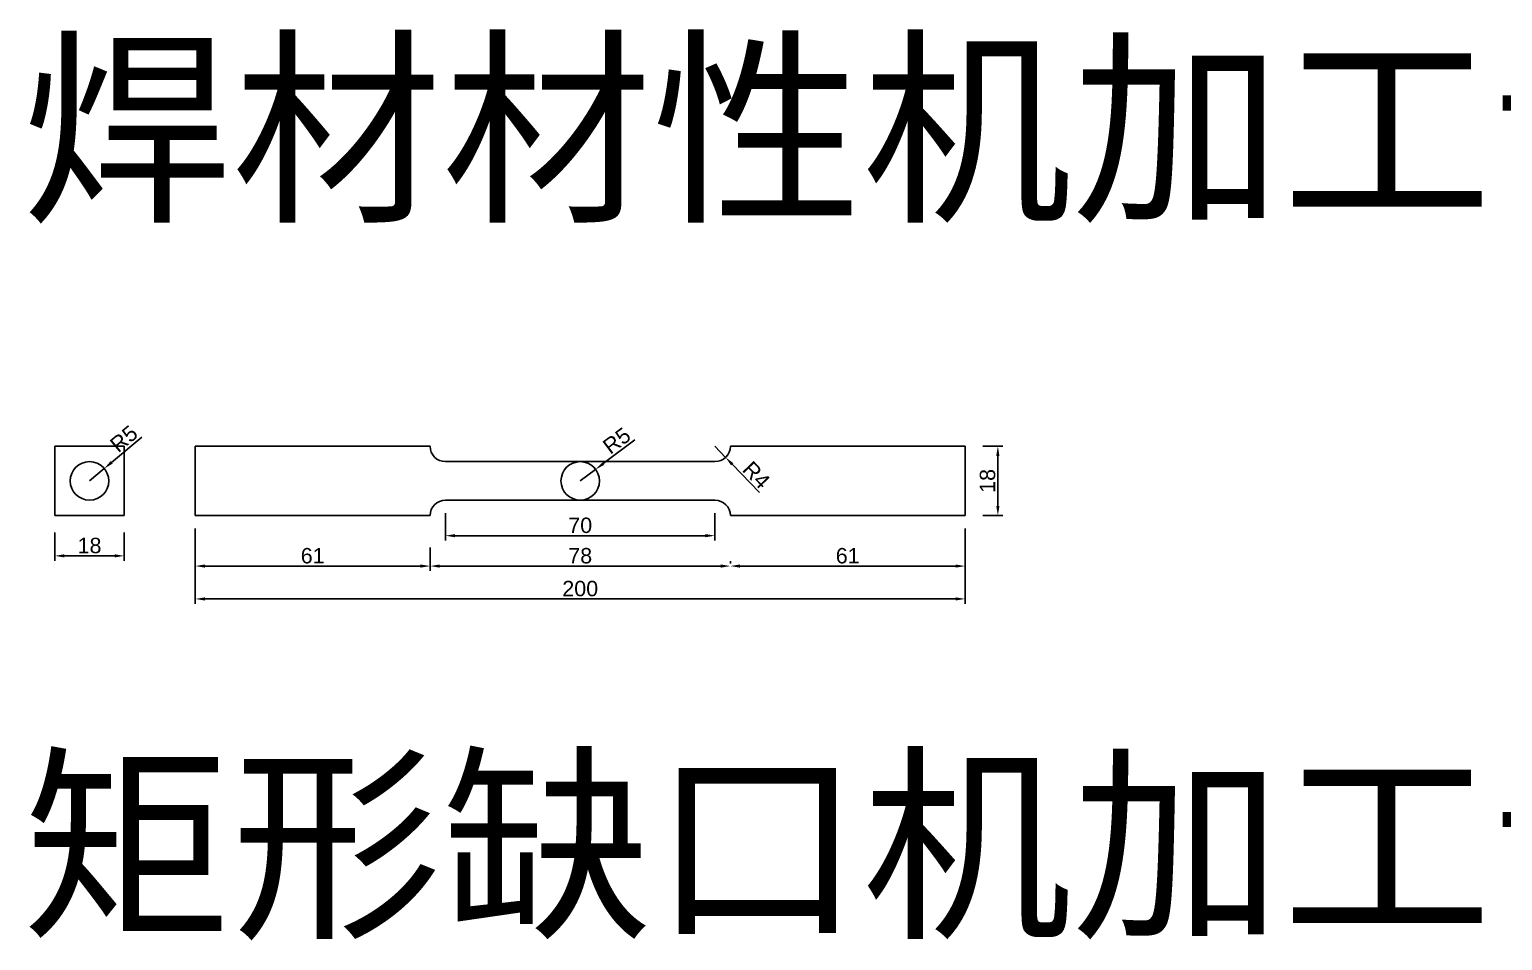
# Model space of a CAD drawing. Header units: millimetres. Extents: x 1508 to 21448, y 743 to 5053.
# Drawn here: x 8784 to 9166.7, y 2262.9 to 2499.5 of the extents above; entities that cross this region are included whole.
import ezdxf

# ---------------------------------------------------------------- set-up
doc = ezdxf.new("R2010")
doc.units = ezdxf.units.MM
doc.layers.add('标号', color=4, linetype='Continuous')
doc.styles.get("Standard").update_dxf_attribs({"font": 'arial.ttf'})
doc.dimstyles.new('ISO-25-old', dxfattribs={"dimtxt": 4, "dimasz": 2.5, "dimexe": 1.25, "dimexo": 0.625, "dimtad": 1, "dimtxsty": 'Standard', "dimcen": 2.5, "dimadec": 0, "dimazin": 0, "dimtfac": 1, "dimtmove": 0, "dimatfit": 3, "dimfxl": 1, "dimarcsym": 0})

# ---------------------------------------------------------------- blocks, each defined once
blk = doc.blocks.new('*D5')
at = {"color": 0, "lineweight": -2, "transparency": 16777216}
for p, q in [((8827.08, 2365.01), (8827.08, 2358.9)), ((8888.08, 2365.01), (8888.08, 2358.9)), ((8829.58, 2360.15), (8885.58, 2360.15))]:
    blk.add_line(p, q, dxfattribs=at)
at = {"color": 0, "transparency": 16777216}
for points in [[(8829.58, 2360.57), (8829.58, 2359.74), (8827.08, 2360.15)], [(8885.58, 2360.57), (8885.58, 2359.74), (8888.08, 2360.15)]]:
    blk.add_solid(points, dxfattribs=at)
at = {"layer": 'Defpoints', "color": 0, "transparency": 16777216}
for p in [(8827.08, 2365.64), (8888.08, 2365.64), (8888.08, 2360.15)]:
    blk.add_point(p, dxfattribs=at)
at = {"color": 0, "transparency": 16777216, "insert": (8857.58, 2362.82), "char_height": 4, "attachment_point": 5}
blk.add_mtext('61', dxfattribs=at)
blk = doc.blocks.new('*D6')
at = {"color": 0, "lineweight": -2, "transparency": 16777216}
for p, q in [((8888.08, 2360.78), (8888.08, 2361.4)), ((8966.08, 2360.78), (8966.08, 2361.4)), ((8890.58, 2360.15), (8963.58, 2360.15))]:
    blk.add_line(p, q, dxfattribs=at)
at = {"color": 0, "transparency": 16777216}
for points in [[(8890.58, 2360.57), (8890.58, 2359.74), (8888.08, 2360.15)], [(8963.58, 2360.57), (8963.58, 2359.74), (8966.08, 2360.15)]]:
    blk.add_solid(points, dxfattribs=at)
at = {"layer": 'Defpoints', "color": 0, "transparency": 16777216}
for p in [(8888.08, 2360.15), (8966.08, 2360.15), (8966.08, 2360.15)]:
    blk.add_point(p, dxfattribs=at)
at = {"color": 0, "transparency": 16777216, "insert": (8927.08, 2362.82), "char_height": 4, "attachment_point": 5}
blk.add_mtext('78', dxfattribs=at)
blk = doc.blocks.new('*D7')
at = {"color": 0, "lineweight": -2, "transparency": 16777216}
for p, q in [((8966.08, 2360.78), (8966.08, 2361.4)), ((9027.08, 2360.78), (9027.08, 2361.4)), ((8968.58, 2360.15), (9024.58, 2360.15))]:
    blk.add_line(p, q, dxfattribs=at)
at = {"color": 0, "transparency": 16777216}
for points in [[(8968.58, 2360.57), (8968.58, 2359.74), (8966.08, 2360.15)], [(9024.58, 2360.57), (9024.58, 2359.74), (9027.08, 2360.15)]]:
    blk.add_solid(points, dxfattribs=at)
at = {"layer": 'Defpoints', "color": 0, "transparency": 16777216}
for p in [(8966.08, 2360.15), (9027.08, 2360.15), (9027.08, 2360.15)]:
    blk.add_point(p, dxfattribs=at)
at = {"color": 0, "transparency": 16777216, "insert": (8996.58, 2362.82), "char_height": 4, "attachment_point": 5}
blk.add_mtext('61', dxfattribs=at)
blk = doc.blocks.new('*D8')
at = {"color": 0, "lineweight": -2, "transparency": 16777216}
for p, q in [((8827.08, 2369.93), (8827.08, 2350.37)), ((9027.08, 2369.93), (9027.08, 2350.37)), ((8829.58, 2351.62), (9024.58, 2351.62))]:
    blk.add_line(p, q, dxfattribs=at)
at = {"color": 0, "transparency": 16777216}
for points in [[(8829.58, 2352.04), (8829.58, 2351.21), (8827.08, 2351.62)], [(9024.58, 2352.04), (9024.58, 2351.21), (9027.08, 2351.62)]]:
    blk.add_solid(points, dxfattribs=at)
at = {"layer": 'Defpoints', "color": 0, "transparency": 16777216}
for p in [(8827.08, 2370.56), (9027.08, 2370.56), (9027.08, 2351.62)]:
    blk.add_point(p, dxfattribs=at)
at = {"color": 0, "transparency": 16777216, "insert": (8927.08, 2354.29), "char_height": 4, "attachment_point": 5}
blk.add_mtext('200', dxfattribs=at)
blk = doc.blocks.new('*D9')
at = {"color": 0, "lineweight": -2, "transparency": 16777216}
for p, q in [((8892.08, 2373.93), (8892.08, 2366.79)), ((8962.08, 2373.93), (8962.08, 2366.79)), ((8894.58, 2368.04), (8959.58, 2368.04))]:
    blk.add_line(p, q, dxfattribs=at)
at = {"color": 0, "transparency": 16777216}
for points in [[(8894.58, 2368.46), (8894.58, 2367.63), (8892.08, 2368.04)], [(8959.58, 2368.46), (8959.58, 2367.63), (8962.08, 2368.04)]]:
    blk.add_solid(points, dxfattribs=at)
at = {"layer": 'Defpoints', "color": 0, "transparency": 16777216}
for p in [(8892.08, 2374.56), (8962.08, 2374.56), (8962.08, 2368.04)]:
    blk.add_point(p, dxfattribs=at)
at = {"color": 0, "transparency": 16777216, "insert": (8927.08, 2370.71), "char_height": 4, "attachment_point": 5}
blk.add_mtext('70', dxfattribs=at)
blk = doc.blocks.new('*D10')
at = {"color": 0, "lineweight": -2, "transparency": 16777216}
for p, q in [((9031.66, 2391.26), (9036.83, 2391.26)), ((9035.58, 2388.76), (9035.58, 2375.76)), ((9031.66, 2373.26), (9036.83, 2373.26))]:
    blk.add_line(p, q, dxfattribs=at)
at = {"color": 0, "transparency": 16777216}
for points in [[(9035.16, 2388.76), (9035.99, 2388.76), (9035.58, 2391.26)], [(9035.16, 2375.76), (9035.99, 2375.76), (9035.58, 2373.26)]]:
    blk.add_solid(points, dxfattribs=at)
at = {"layer": 'Defpoints', "color": 0, "transparency": 16777216}
for p in [(9031.04, 2391.26), (9031.04, 2373.26), (9035.58, 2373.26)]:
    blk.add_point(p, dxfattribs=at)
at = {"color": 0, "transparency": 16777216, "insert": (9032.91, 2382.26), "char_height": 4, "attachment_point": 5, "rotation": 90}
blk.add_mtext('18', dxfattribs=at)
blk = doc.blocks.new('*D11')
at = {"color": 0, "lineweight": -2, "transparency": 16777216}
for p, q in [((8962.08, 2391.26), (8964.85, 2388.38)), ((8973.63, 2379.22), (8966.58, 2386.57))]:
    blk.add_line(p, q, dxfattribs=at)
at = {"color": 0, "transparency": 16777216}
blk.add_solid([(8966.88, 2386.86), (8966.28, 2386.28), (8964.85, 2388.38)], dxfattribs=at)
at = {"layer": 'Defpoints', "color": 0, "transparency": 16777216}
for p in [(8962.08, 2391.26), (8964.85, 2388.38)]:
    blk.add_point(p, dxfattribs=at)
at = {"color": 0, "transparency": 16777216, "insert": (8972.86, 2383.81), "char_height": 4, "attachment_point": 5, "rotation": 313.8096}
blk.add_mtext('R4', dxfattribs=at)
blk = doc.blocks.new('*D12')
at = {"color": 0, "lineweight": -2, "transparency": 16777216}
for p, q in [((8790.6, 2368.89), (8790.6, 2361.55)), ((8808.6, 2368.89), (8808.6, 2361.55)), ((8793.1, 2362.8), (8806.1, 2362.8))]:
    blk.add_line(p, q, dxfattribs=at)
at = {"color": 0, "transparency": 16777216}
for points in [[(8793.1, 2363.22), (8793.1, 2362.39), (8790.6, 2362.8)], [(8806.1, 2363.22), (8806.1, 2362.39), (8808.6, 2362.8)]]:
    blk.add_solid(points, dxfattribs=at)
at = {"layer": 'Defpoints', "color": 0, "transparency": 16777216}
for p in [(8790.6, 2369.52), (8808.6, 2369.52), (8808.6, 2362.8)]:
    blk.add_point(p, dxfattribs=at)
at = {"color": 0, "transparency": 16777216, "insert": (8799.6, 2365.47), "char_height": 4, "attachment_point": 5}
blk.add_mtext('18', dxfattribs=at)
blk = doc.blocks.new('*D78')
at = {"color": 0, "lineweight": -2, "transparency": 16777216}
for p, q in [((8813.2, 2393.64), (8805.35, 2387.08)), ((8799.6, 2382.26), (8803.43, 2385.47))]:
    blk.add_line(p, q, dxfattribs=at)
at = {"color": 0, "transparency": 16777216}
blk.add_solid([(8805.08, 2387.4), (8805.62, 2386.76), (8803.43, 2385.47)], dxfattribs=at)
at = {"layer": 'Defpoints', "color": 0, "transparency": 16777216}
for p in [(8803.43, 2385.47), (8799.6, 2382.26)]:
    blk.add_point(p, dxfattribs=at)
at = {"color": 0, "transparency": 16777216, "insert": (8808.53, 2393.2), "char_height": 4, "attachment_point": 5, "rotation": 39.9103}
blk.add_mtext('R5', dxfattribs=at)
blk = doc.blocks.new('*D79')
at = {"color": 0, "lineweight": -2, "transparency": 16777216}
for p, q in [((8941.27, 2392.89), (8933.08, 2386.76)), ((8927.08, 2382.26), (8931.08, 2385.26))]:
    blk.add_line(p, q, dxfattribs=at)
at = {"color": 0, "transparency": 16777216}
blk.add_solid([(8932.83, 2387.09), (8933.33, 2386.42), (8931.08, 2385.26)], dxfattribs=at)
at = {"layer": 'Defpoints', "color": 0, "transparency": 16777216}
for p in [(8931.08, 2385.26), (8927.08, 2382.26)]:
    blk.add_point(p, dxfattribs=at)
at = {"color": 0, "transparency": 16777216, "insert": (8936.58, 2392.7), "char_height": 4, "attachment_point": 5, "rotation": 36.821}
blk.add_mtext('R5', dxfattribs=at)

msp = doc.modelspace()

# ---------------------------------------------------------------- linework, layer by layer
for p, q in [((8790.599, 2391.264), (8790.599, 2373.264)), ((8808.599, 2391.264), (8790.599, 2391.264)), ((8808.599, 2373.264), (8808.599, 2391.264)), ((8888.079, 2391.264), (8827.079, 2391.264)), ((8827.079, 2391.264), (8827.079, 2373.264)), ((8966.079, 2391.264), (9027.079, 2391.264)), ((9027.079, 2391.264), (9027.079, 2373.264)), ((8902.079, 2387.264), (8892.079, 2387.264)), ((8952.079, 2387.264), (8902.079, 2387.264)), ((8962.079, 2387.264), (8952.079, 2387.264)), ((8892.079, 2377.264), (8902.079, 2377.264)), ((8902.079, 2377.264), (8952.079, 2377.264)), ((8952.079, 2377.264), (8962.079, 2377.264)), ((8790.599, 2373.264), (8808.599, 2373.264)), ((8888.079, 2373.264), (8827.079, 2373.264)), ((8966.079, 2373.264), (9027.079, 2373.264))]:
    msp.add_line(p, q)
for centre in [(8799.599, 2382.264), (8927.079, 2382.264)]:
    msp.add_circle(centre, 5)
for centre, start, end in [((8892.079, 2391.264), 180, 270), ((8962.079, 2391.264), 270, 0), ((8892.079, 2373.264), 90, 180), ((8962.079, 2373.264), 0, 90)]:
    msp.add_arc(centre, 4, start, end)

# ---------------------------------------------------------------- texts
at = {"layer": '标号', "char_height": 40, "attachment_point": 7}
for s, insert in [('{\\fSimSun|b0|i0|c134|p2;焊材材性机加工试件}', (8782.034, 2449.046)), ('{\\fSimSun|b0|i0|c134|p2;矩形缺口机加工试件}', (8782.034, 2262.941))]:
    msp.add_mtext_dynamic_manual_height_columns(s, width=1605.41615, gutter_width=12.5, heights=[52.667], dxfattribs=dict(at, insert=insert))

# ---------------------------------------------------------------- dimensions: what is measured, and where the dimension line sits
for center, mpoint, picture, middle in [((8799.599, 2382.264), (8803.435, 2385.472), '*D78', (8808.529, 2393.199)), ((8927.079, 2382.264), (8931.082, 2385.26), '*D79', (8936.585, 2392.702)), ((8962.079, 2391.264), (8964.848, 2388.377), '*D11', (8972.864, 2383.814))]:
    dim = msp.add_radius_dim(center=center, mpoint=mpoint, dimstyle='ISO-25-old')
    dim.commit()
    dim.dimension.update_dxf_attribs({"geometry": picture, "text_midpoint": middle})
for p1, p2, distance, picture, middle in [((9031.036, 2391.264), (9031.036, 2373.264), 4.541, '*D10', (9032.91, 2382.264)), ((8892.079, 2374.559), (8962.079, 2374.559), -6.517, '*D9', (8927.079, 2370.709)), ((8790.599, 2369.518), (8808.599, 2369.518), -6.716, '*D12', (8799.599, 2365.469)), ((8827.079, 2370.559), (9027.079, 2370.559), -18.936, '*D8', (8927.079, 2354.29)), ((8827.079, 2365.64), (8888.079, 2365.64), -5.487, '*D5', (8857.579, 2362.82)), ((8888.079, 2360.153), (8966.079, 2360.153), 0, '*D6', (8927.079, 2362.82)), ((8966.079, 2360.153), (9027.079, 2360.153), 0, '*D7', (8996.579, 2362.82))]:
    dim = msp.add_aligned_dim(p1=p1, p2=p2, distance=distance, dimstyle='ISO-25-old')
    dim.commit()
    dim.dimension.update_dxf_attribs({"geometry": picture, "text_midpoint": middle})

doc.saveas('drawing.dxf')
